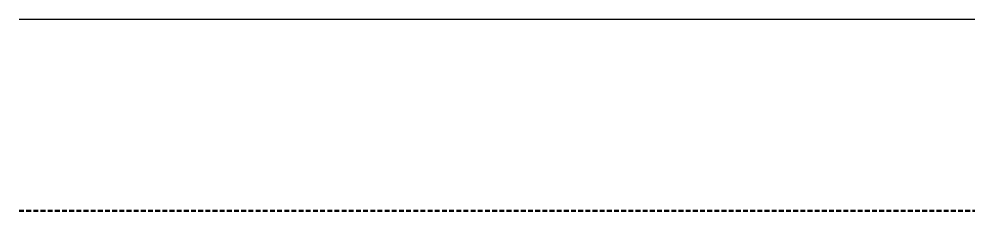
# Model space of a CAD drawing. Header units: metres. Extents: x 0 to 100, y 0 to 20.
import ezdxf

# ---------------------------------------------------------------- set-up
doc = ezdxf.new("R2010")
doc.units = ezdxf.units.M
doc.header["$MEASUREMENT"] = 0
doc.linetypes.add('DASHED', pattern=[0.75, 0.5, -0.25])
doc.layers.add('FURNITURE', color=3, linetype='Continuous')
doc.layers.add('WALLS', color=1, linetype='DASHED', lineweight=50)

msp = doc.modelspace()

# ---------------------------------------------------------------- linework, layer by layer
at = {"layer": 'FURNITURE'}
msp.add_line((0, 20), (100, 20), dxfattribs=at)
at = {"layer": 'WALLS'}
msp.add_line((0, 0), (100, 0), dxfattribs=at)

doc.saveas('drawing.dxf')
